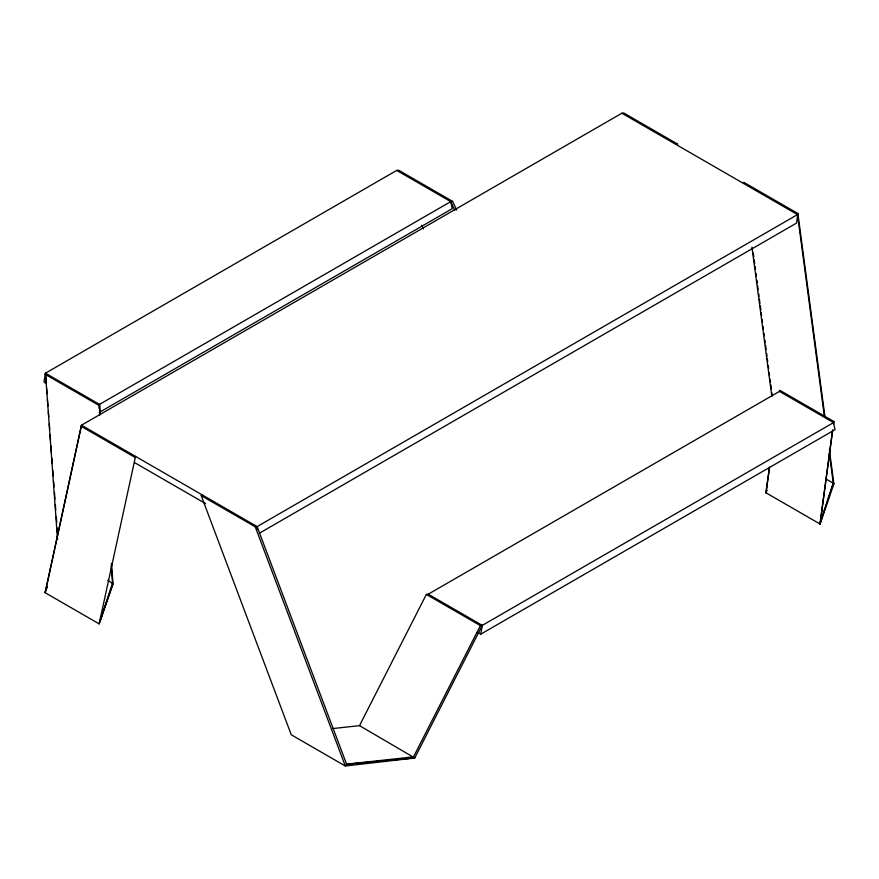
<?xml version="1.0" encoding="UTF-8"?>
<svg xmlns="http://www.w3.org/2000/svg" width="879" height="879" viewBox="0 0 879 879"><rect width="100%" height="100%" fill="white"/><g stroke="black" fill="none" stroke-linecap="round" stroke-linejoin="round"><path stroke-width="1.32" d="M743.458 183.414L743.832 182.327L797.879 213.531L796.517 223.101L259.305 533.256M829.369 449.949L833.896 483.922L820.019 523.994L765.983 492.8L769.4 467.112M769.564 467.617L765.983 492.8L766.873 490.218M829.315 453.366L833.281 483.208L820.019 523.994L832.446 430.71M820.019 523.994L832.82 429.655M833.534 424.227L833.896 421.513L779.86 390.32L779.486 391.397L428.238 594.193L426.37 594.413L359.511 725.636L332.723 728.581M456.597 210.092L452.63 201.39L398.594 170.196L396.715 170.416L45.466 373.201L43.95 381.969L46.301 383.332M98.855 408.164L99.503 404.406L450.751 201.61L452.63 201.39M477.231 632.122L480.758 634.166L482.274 625.387L833.523 422.601L833.896 421.513M675.918 144.409L677.786 144.2L623.749 112.995L621.871 113.215L81.494 425.194L45.093 592.677L99.129 623.87L113.017 583.799L111.468 563.252M111.161 565.274L112.501 583.03L99.129 623.87L135.531 456.399L135.157 457.476L81.121 426.282M765.983 492.8L766.807 490.251M46.983 586.623L45.093 592.677L46.884 587.502M820.525 521.873L833.281 483.208L826.238 479.132M57.542 539.541L45.466 373.201L99.503 404.406L100.228 413.987M99.854 415.042L99.503 404.406M47.037 586.7L45.708 590.49L81.494 425.194L257.118 526.598L346.59 764.203L345.304 766.005L291.268 734.8L201.203 495.613L203.082 495.393M99.745 621.695L113.017 583.799L107.798 580.316M482.274 625.387L480.406 625.606L413.548 756.841L346.59 764.203L414.734 757.984L482.274 625.387L428.238 594.193M99.173 412.482L452.278 208.653L450.751 201.61L396.715 170.416M201.203 495.613L255.24 526.807L257.118 526.598L797.495 214.608L824.425 416.734M480.758 634.166L835.05 429.644L833.523 422.601L779.486 391.397M621.871 113.215L797.495 214.608M45.093 374.289L99.129 405.483M426.37 594.413L480.406 625.606M134.575 462.618L205.598 503.623M359.511 725.636L414.734 757.984L345.304 766.005L255.24 526.807M833.281 483.208L833.896 483.922M450.751 201.61L454.729 210.323M421.689 225.211L423.392 228.947M257.118 526.598L257.448 529.048M797.879 213.531L825.029 417.338M753.248 252.987L753.797 257.064M754.16 259.777L754.698 263.854M755.061 266.568L755.424 269.293M755.962 273.369L756.325 276.083M756.874 280.159L757.237 282.873M757.599 285.598L758.137 289.674M758.676 293.751L759.038 296.465M759.401 299.179L759.95 303.255M760.313 305.969L760.851 310.045M761.214 312.77L761.577 315.484M762.115 319.56L762.478 322.274M763.027 326.351L763.39 329.076M763.928 333.152L764.29 335.866M764.84 339.942L765.202 342.656M765.565 345.381L766.103 349.457M766.642 353.534L767.004 356.248M767.367 358.962L767.73 361.687M768.279 365.763L768.642 368.477M769.18 372.553L769.543 375.267M770.081 379.343L770.443 382.068M770.806 384.782L771.355 388.859M771.894 392.935L772.256 395.649M751.952 247.164L771.839 396.385M45.466 373.201L46.191 382.794M46.598 388.265L47.016 393.748M47.433 399.22L47.938 406.065M48.356 411.548L48.774 417.02M49.29 423.876L49.696 429.348M50.114 434.83L50.521 440.302M50.938 445.785L51.454 452.63M51.861 458.102L52.279 463.585M52.795 470.43L53.201 475.913M53.619 481.384L54.026 486.867M54.443 492.339L54.959 499.184M55.366 504.667L55.784 510.15M56.3 516.995L56.706 522.467M57.124 527.949L57.531 533.421"/></g></svg>
